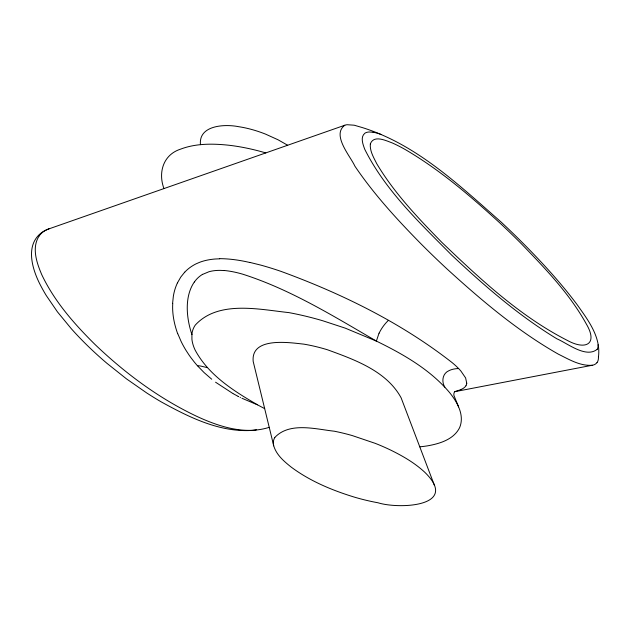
<?xml version="1.0" encoding="UTF-8"?>
<svg xmlns="http://www.w3.org/2000/svg" width="630" height="630" viewBox="0 0 630 630"><rect width="100%" height="100%" fill="white"/><g stroke="black" fill="none" stroke-linecap="round" stroke-linejoin="round"><path stroke-width="0.94" d="M191.906 334.176L191.929 339.373A64.733 32.949 29.1 0 0 195.04 349.894C208.412 375.023 233.549 390.923 257.497 404.799M172.604 303.306L173.352 296.234A185.118 94.232 29.1 0 1 177.455 282.854M466.743 383.245L465.617 377.937L460.892 371.038A47.163 24.003 29.1 0 0 458.616 368.542A52.818 26.885 29.1 0 0 452.12 362.612C400.948 322.599 341.743 293.611 280.964 271.365A203.907 103.793 29.1 0 0 260.733 265.096L249.693 262.371M379.032 333.191L376.378 341.09C403.192 354.17 430.188 369.534 449.655 392.655C457.309 402.176 464.822 415.312 459.601 427.699C453.726 439.456 439.866 443.638 427.849 445.788C425.171 446.237 422.47 446.568 419.761 446.82M177.463 282.862L180.771 277.074L184.716 272.152M274.774 437.503C289.54 421.738 315.559 429.164 334.262 431.203A153.059 77.915 29.1 0 1 352.194 435.55L375.22 443.347A121.354 61.779 29.1 0 1 390.576 450.041C402.846 456.057 414.871 463.003 424.903 472.39C460.105 506.803 398.892 509.339 378.024 502.772A152.759 77.758 29.1 0 1 354.265 497.094C331.955 490.25 309.952 481.084 291.147 467.058C284.028 461.373 276.412 454.931 273.743 445.867L253.181 361.423C250.819 336.507 289.572 342.641 303.81 344.137A127.063 64.685 29.1 0 1 327.45 349.768C354.469 359.62 386.552 370.975 401.129 397.837L434.448 485.407M39.202 235.825C31.421 247.724 36.737 262.899 41.808 274.782C54.479 301.486 74.301 324.017 95.177 344.634C125.362 373.495 159.421 398.735 197.292 416.595C219.531 426.786 244.873 435.062 269.231 427.337M194.316 281.988C184.267 296.761 186.362 317.906 191.874 334.459M454.663 391.805L454.324 392.317A16.073 8.182 29.1 0 0 453.939 395.49L458.608 406.885M597.13 349.343C585.861 358.431 567.504 343.295 556.888 338.814C518.419 315.417 484.218 285.681 451.497 254.937C419.525 222.681 385.292 190.386 364.738 149.271C362.974 144.404 360.006 137.135 364.951 133.174A16.167 8.229 29.1 0 1 369.204 131.993L373.094 132.253M388.442 320.331L387.474 321.276A172.644 87.877 29.1 0 0 379.087 333.223M598.492 356.698C600.965 336.759 588.042 320.135 577.293 304.881C561.968 284.319 544.674 265.309 526.743 247.007A563.259 286.721 29.1 0 0 501.023 221.973C459.113 185.22 416.666 144.459 362.179 127.536L354.202 125.205L347.106 124.716A18.672 9.505 29.1 0 0 344.823 125.228C331.435 134.922 350.335 156.106 354.879 166.139C373.936 194.316 397.042 219.476 420.832 243.676A596.697 303.747 29.1 0 0 447.253 269.175C481.714 300.565 517.647 331.034 558.322 354.147C568.914 359.336 580.096 366.243 592.342 365.25L454.758 391.687M202.663 274.373L208.884 271.766A56.668 28.846 29.1 0 1 220.358 270.372L224.359 270.577M460.916 389.631L454.907 391.577M344.823 125.228L48.565 229.005A77.325 39.359 29.1 0 0 41.974 232.368C23.94 245.409 32.878 271.522 41.635 287.414A182.227 92.76 29.1 0 0 46.321 295.612L57.448 311.866L71.214 328.616A237.25 120.771 29.1 0 0 106.958 363.329L126.449 378.843L146.696 392.939A179.511 91.374 29.1 0 0 161.17 401.853C188.953 417.186 219.775 432.582 252.425 430.392A76.75 39.068 29.1 0 0 255.465 429.967L256.386 429.802M458.616 368.542L456.466 368.668A39.753 20.231 29.1 0 0 448.741 370.794C442.449 373.543 441.354 381.756 444.827 387.135M219.689 258.804L215.2 259.009A94.516 48.108 29.1 0 0 199.363 262.419L195.922 263.915A121.921 62.063 29.1 0 0 184.763 272.184M207.483 367.668L200.639 366.046A41.722 21.239 29.1 0 0 197.379 365.676A94.405 48.053 29.1 0 1 194.079 361.762L191.016 357.785A106.1 54.007 29.1 0 1 188.89 354.8L185.968 350.304A125.323 63.795 29.1 0 1 181.038 341.279L177.802 333.75M257.276 404.72L264.679 408.649M256.914 404.594L241.936 398.262M240.471 397.538L240.03 397.317M238.715 396.648L238.132 396.349M237.841 396.199L233.25 393.711M232.856 393.49L215.562 382.205M287.658 145.246L278.035 139.781L265.482 134.095A79.112 40.273 29.1 0 0 238.644 126.693C224.997 123.945 198.474 125.047 200.45 144.672M211.735 379.228L204.12 372.613L197.379 365.676M163.957 188.583C157.965 172.581 163.194 154.76 180.432 149.2C195.765 143.333 212.617 143.522 228.714 145.223A159.484 81.183 29.1 0 1 265.781 152.917M273.672 445.851A34.823 17.727 29.1 0 1 274.822 437.535M191.882 334.168A74.419 37.879 29.1 0 1 195.324 325.033C218.382 299.99 259.402 309.488 288.768 312.59A229.107 116.621 29.1 0 1 322.78 320.764L345.232 328.143L376.378 341.09C333.427 316.102 290.438 289.43 242.81 274.215A72.308 36.808 29.1 0 0 224.311 270.498M373.07 132.206A29.106 14.813 29.1 0 1 381.292 134.536M598.043 344.728A29.382 14.955 29.1 0 1 597.193 349.374M177.676 333.719A175.242 89.2 29.1 0 1 172.762 303.369M219.586 258.662A114.258 58.165 29.1 0 1 249.724 262.482M39.241 235.848A61.614 31.366 29.1 0 1 49.061 228.777M194.394 282.035A90.137 45.88 29.1 0 1 202.592 274.318M466.743 383.245A22.381 11.395 29.1 0 1 465.964 385.623M466.035 385.765A34.996 17.813 29.1 0 1 460.837 389.56M596.933 362.62A19.939 10.151 29.1 0 1 592.365 365.282M598.405 356.667A32.941 16.766 29.1 0 1 597.059 362.691M370.338 143.908C369.676 151.05 373.724 157.595 376.764 163.729C394.246 193.095 418.068 218.035 441.827 242.361C480.154 279.019 519.813 316.197 567.449 340.476C585.735 350.469 598.232 344.137 586.341 324.025C569.662 293.8 545.344 268.671 521.569 243.983A528.216 268.884 29.1 0 0 500.283 223.359C470.752 196.3 440.047 169.911 405.358 149.609A73.324 37.328 29.1 0 0 392.411 143.002C385.765 140.561 373.787 134.655 370.338 143.908"/></g></svg>
